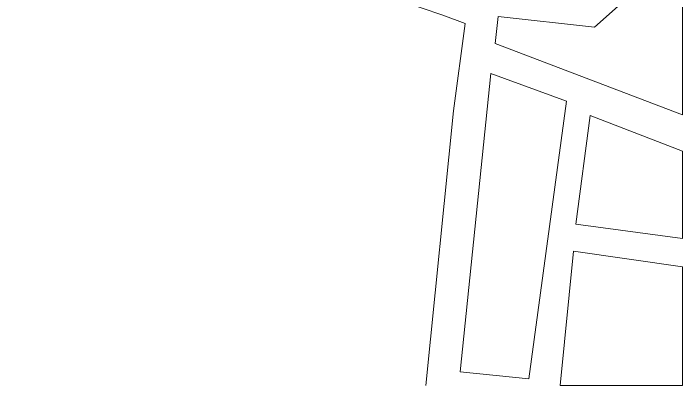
# Model space of a CAD drawing. Header units: metres. Extents: x -48 to 2360, y -1392 to 453.
# Drawn here: x 770.7 to 933.6, y 223.8 to 314.4 of the extents above; entities that cross this region are included whole.
import ezdxf

# ---------------------------------------------------------------- set-up
doc = ezdxf.new("R2010")
doc.units = ezdxf.units.M
doc.layers.add('trazo', color=7, linetype='Continuous', lineweight=18)

msp = doc.modelspace()

# ---------------------------------------------------------------- linework, layer by layer
at = {"layer": 'trazo', "transparency": 33554559}
msp.add_lwpolyline([(659.28, 349.14), (719.13, 355.56), (724.64, 355.56), (755.93, 354.13), (762.34, 352.76), (798.53, 340.65), (838.35, 326.53), (875.22, 313.95), (880.7, 311.91), (877.88, 290.69), (871.1, 223.83)], dxfattribs=at)
msp.add_lwpolyline([(659.28, 349.14), (719.13, 355.56), (724.64, 355.56), (755.93, 354.13), (762.34, 352.76), (798.53, 340.65), (838.35, 326.53), (875.22, 313.95), (880.7, 311.91), (877.88, 290.69), (871.1, 223.83)], dxfattribs=at)
at = {"layer": 'trazo', "ltscale": 7, "transparency": 33554559}
for points in [[(888.74, 313.61), (912.17, 310.99), (925.21, 322.71), (933.62, 324.22)], [(933.62, 324.22), (933.62, 289.66)], [(888.74, 313.61), (888.01, 307.09), (933.62, 289.66)], [(886.93, 299.75), (879.47, 227.19), (896.18, 225.47), (905.35, 293.06), (886.93, 299.75)], [(911.14, 289.56), (907.63, 263.09), (933.62, 259.65), (933.62, 280.89), (911.14, 289.56)], [(907.03, 256.52), (903.83, 223.83), (933.62, 223.83), (933.62, 252.72), (907.03, 256.52)]]:
    msp.add_lwpolyline(points, dxfattribs=at)

doc.saveas('drawing.dxf')
